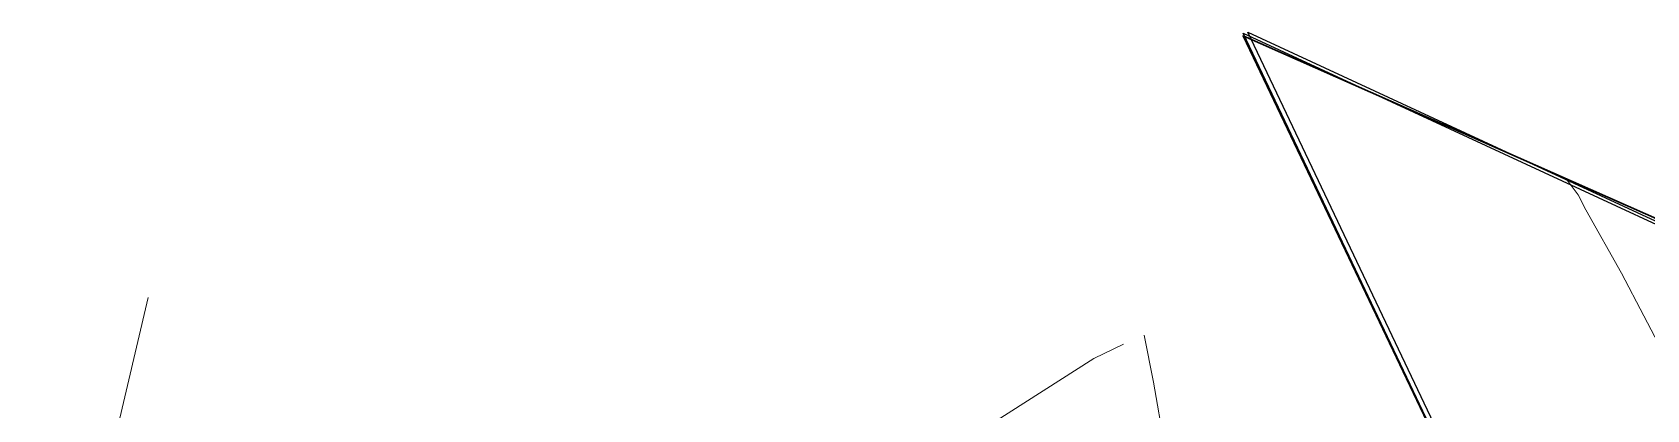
# Model space of a CAD drawing. Header units: millimetres. Extents: x 587399 to 927168, y 438565 to 1444955.
# Drawn here: x 590804 to 591786, y 441689 to 441919 of the extents above; entities that cross this region are included whole.
import ezdxf

# ---------------------------------------------------------------- set-up
doc = ezdxf.new("R2010")
doc.units = ezdxf.units.MM
doc.header["$LTSCALE"] = 2
doc.layers.add('MAJ APRES LE 13.01.2023', color=222, linetype='Continuous', lineweight=30)
doc.layers.add('Roads_others', color=24, linetype='Continuous', lineweight=9)

msp = doc.modelspace()

# ---------------------------------------------------------------- linework, layer by layer
at = {"flags": 128}
for points in [[(591949.366, 439917.828), (591726.546, 440054.648), (591502.226, 440531.868), (591651.726, 440919.938), (591785.076, 441139.118), (591749.366, 441478.898), (591540.576, 441918.288), (591882.016, 441760.218)], [(591949.366, 439917.828), (591726.546, 440054.648), (591502.226, 440531.868), (591651.726, 440919.938), (591785.076, 441139.118), (591749.366, 441478.898), (591540.576, 441918.288), (591882.016, 441760.218)], [(591949.366, 439917.828), (591726.546, 440054.648), (591502.226, 440531.868), (591651.726, 440919.938), (591785.076, 441139.118), (591749.366, 441478.898), (591540.576, 441918.288), (591882.016, 441760.218)], [(591952.09, 439918.413), (591729.27, 440055.233), (591504.95, 440532.453), (591654.45, 440920.523), (591787.8, 441139.703), (591752.09, 441479.483), (591543.3, 441918.873), (591884.74, 441760.803)], [(591952.09, 439918.413), (591729.27, 440055.233), (591504.95, 440532.453), (591654.45, 440920.523), (591787.8, 441139.703), (591752.09, 441479.483), (591543.3, 441918.873), (591884.74, 441760.803)], [(591952.09, 439918.413), (591729.27, 440055.233), (591504.95, 440532.453), (591654.45, 440920.523), (591787.8, 441139.703), (591752.09, 441479.483), (591543.3, 441918.873), (591884.74, 441760.803)]]:
    msp.add_lwpolyline(points, dxfattribs=at)
at = {"layer": 'MAJ APRES LE 13.01.2023', "flags": 128}
msp.add_lwpolyline([(591996.357, 441714.973), (591540.46, 441916.739), (591749.759, 441477.592), (591785.863, 441137.853), (591652.767, 440918.519), (591503.717, 440530.276), (591728.59, 440053.316), (591951.568, 439916.754)], dxfattribs=at)
at = {"layer": 'Roads_others'}
for points in [[(591737.538, 441828.812), (591744.319, 441820.02), (591748.947, 441810.771), (591770.567, 441772.345), (591797.719, 441720.459)], [(590874.58, 441757.597), (590836.032, 441593.407), (590824.754, 441557.988), (590817.362, 441511.396), (590808.501, 441435.519), (590804.096, 441376.649), (590805.335, 441325.478), (590807.736, 441311.573), (590813.561, 441292.952), (590817.595, 441277.568), (590820.899, 441248)], [(591467.665, 441729.049), (591449.778, 441720.375), (591366.745, 441667.528), (591270.027, 441611.528), (591239.37, 441594.34), (591178.149, 441555.157), (591158.875, 441545.597), (591146.221, 441543.075), (591121.21, 441542.309), (591053.906, 441547.416)], [(591480.382, 441734.633), (591485.962, 441705.952), (591492.706, 441667.499)]]:
    msp.add_lwpolyline(points, dxfattribs=at)

doc.saveas('drawing.dxf')
